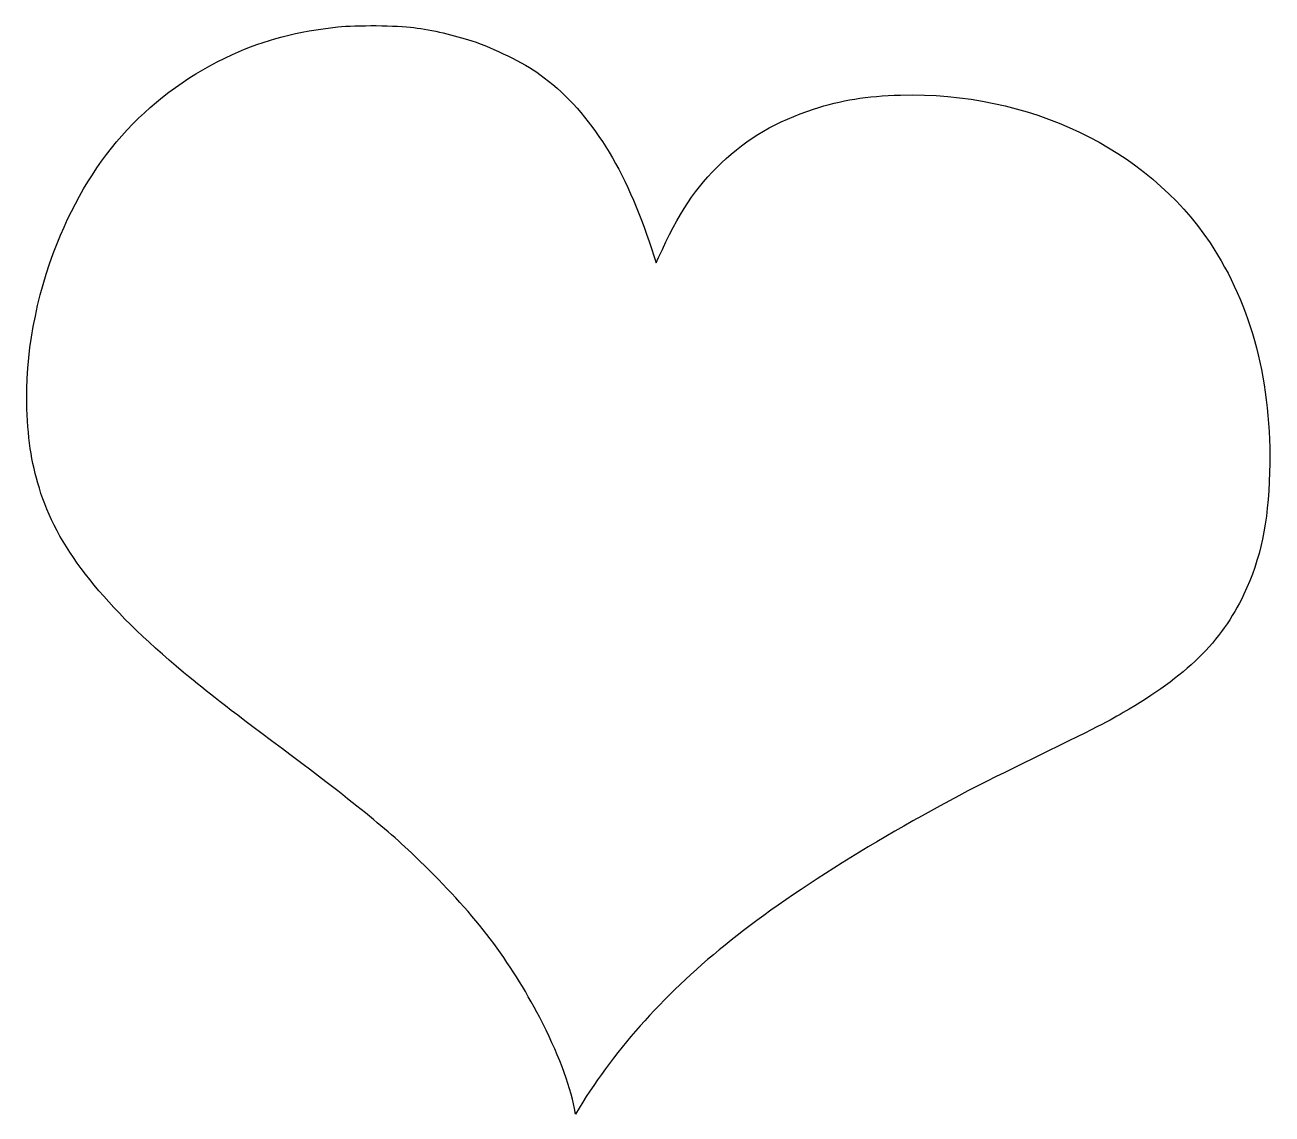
# Model space of a CAD drawing. Header units: centimetres. Extents: x -17.7 to 17.7, y -15.4 to 15.5.
import ezdxf

# ---------------------------------------------------------------- set-up
doc = ezdxf.new("R2010")
doc.units = ezdxf.units.CM
doc.header["$MEASUREMENT"] = 0
doc.layers.add('Layer 1', color=7, linetype='Continuous')

msp = doc.modelspace()

# ---------------------------------------------------------------- linework, layer by layer
at = {"layer": 'Layer 1'}
msp.add_open_spline([(-8.8018, 15.39875), (-9.93422, 15.28233), (-10.88672, 15.03186), (-11.79688, 14.61558), (-11.79688, 14.61558), (-14.11463, 13.55725), (-15.76916, 11.77219), (-16.76752, 9.26041), (-16.76752, 9.26041), (-17.3743, 7.73641), (-17.68121, 6.05719), (-17.62477, 4.57199), (-17.62477, 4.57199), (-17.58949, 3.61243), (-17.48013, 2.94568), (-17.22613, 2.16957), (-17.22613, 2.16957), (-16.70402, 0.56443), (-15.41285, -1.05482), (-13.17977, -2.9069), (-13.17977, -2.9069), (-12.41424, -3.5419), (-12.12144, -3.77121), (-10.37166, -5.08001), (-10.37166, -5.08001), (-8.17385, -6.73101), (-7.33777, -7.4154), (-6.35352, -8.37848), (-6.35352, -8.37848), (-4.87891, -9.81781), (-3.92641, -11.0737), (-3.07621, -12.70001), (-3.07621, -12.70001), (-2.57527, -13.66309), (-2.21896, -14.5909), (-2.09196, -15.27529), (-2.09196, -15.27529), (-2.09196, -15.27529), (-2.06374, -15.43404), (-2.06374, -15.43404), (-2.06374, -15.43404), (-2.06374, -15.43404), (-1.8556, -15.0989), (-1.8556, -15.0989), (-1.8556, -15.0989), (-0.79374, -13.40204), (0.68087, -11.80748), (2.52237, -10.36815), (2.52237, -10.36815), (4.41679, -8.88296), (7.34837, -7.10143), (10.11415, -5.74323), (10.11415, -5.74323), (12.67532, -4.49087), (12.98576, -4.33565), (13.47612, -4.0499), (13.47612, -4.0499), (15.26823, -3.01273), (16.25601, -2.04259), (16.89806, -0.69146), (16.89806, -0.69146), (17.37784, 0.31748), (17.58598, 1.30526), (17.62831, 2.76929), (17.62831, 2.76929), (17.69887, 5.28812), (17.12384, 7.50004), (15.9385, 9.27451), (15.9385, 9.27451), (14.13933, 11.96268), (10.78442, 13.56782), (7.16139, 13.46551), (7.16139, 13.46551), (6.18067, 13.43729), (5.49275, 13.32793), (4.68842, 13.06687), (4.68842, 13.06687), (3.66184, 12.73526), (2.80811, 12.23784), (2.07786, 11.54287), (2.07786, 11.54287), (1.34408, 10.84437), (0.86078, 10.12118), (0.29633, 8.85823), (0.29633, 8.85823), (0.29633, 8.85823), (0.22577, 8.70654), (0.22577, 8.70654), (0.22577, 8.70654), (0.22577, 8.70654), (0.02469, 9.31685), (0.02469, 9.31685), (0.02469, 9.31685), (-0.70556, 11.51113), (-1.7392, 13.09157), (-3.0727, 14.05113), (-3.0727, 14.05113), (-3.53131, 14.37921), (-4.38856, 14.80255), (-5.00239, 15.00363), (-5.00239, 15.00363), (-5.50686, 15.16944), (-6.1207, 15.31055), (-6.64986, 15.3811), (-6.64986, 15.3811), (-7.12258, 15.4446), (-8.2938, 15.45518), (-8.8018, 15.39874), (-8.8018, 15.39874), (-8.8018, 15.39874), (-8.8018, 15.39875), (-8.8018, 15.39875)], degree=3, knots=[0, 0, 0, 0, 0.03448276, 0.03448276, 0.03448276, 0.03448276, 0.06896552, 0.06896552, 0.06896552, 0.06896552, 0.10344828, 0.10344828, 0.10344828, 0.10344828, 0.13793103, 0.13793103, 0.13793103, 0.13793103, 0.17241379, 0.17241379, 0.17241379, 0.17241379, 0.20689655, 0.20689655, 0.20689655, 0.20689655, 0.24137931, 0.24137931, 0.24137931, 0.24137931, 0.27586207, 0.27586207, 0.27586207, 0.27586207, 0.31034483, 0.31034483, 0.31034483, 0.31034483, 0.34482759, 0.34482759, 0.34482759, 0.34482759, 0.37931034, 0.37931034, 0.37931034, 0.37931034, 0.4137931, 0.4137931, 0.4137931, 0.4137931, 0.44827586, 0.44827586, 0.44827586, 0.44827586, 0.48275862, 0.48275862, 0.48275862, 0.48275862, 0.51724138, 0.51724138, 0.51724138, 0.51724138, 0.55172414, 0.55172414, 0.55172414, 0.55172414, 0.5862069, 0.5862069, 0.5862069, 0.5862069, 0.62068966, 0.62068966, 0.62068966, 0.62068966, 0.65517241, 0.65517241, 0.65517241, 0.65517241, 0.68965517, 0.68965517, 0.68965517, 0.68965517, 0.72413793, 0.72413793, 0.72413793, 0.72413793, 0.75862069, 0.75862069, 0.75862069, 0.75862069, 0.79310345, 0.79310345, 0.79310345, 0.79310345, 0.82758621, 0.82758621, 0.82758621, 0.82758621, 0.86206897, 0.86206897, 0.86206897, 0.86206897, 0.89655172, 0.89655172, 0.89655172, 0.89655172, 0.93103448, 0.93103448, 0.93103448, 0.93103448, 1, 1, 1, 1], dxfattribs=at)

doc.saveas('drawing.dxf')
